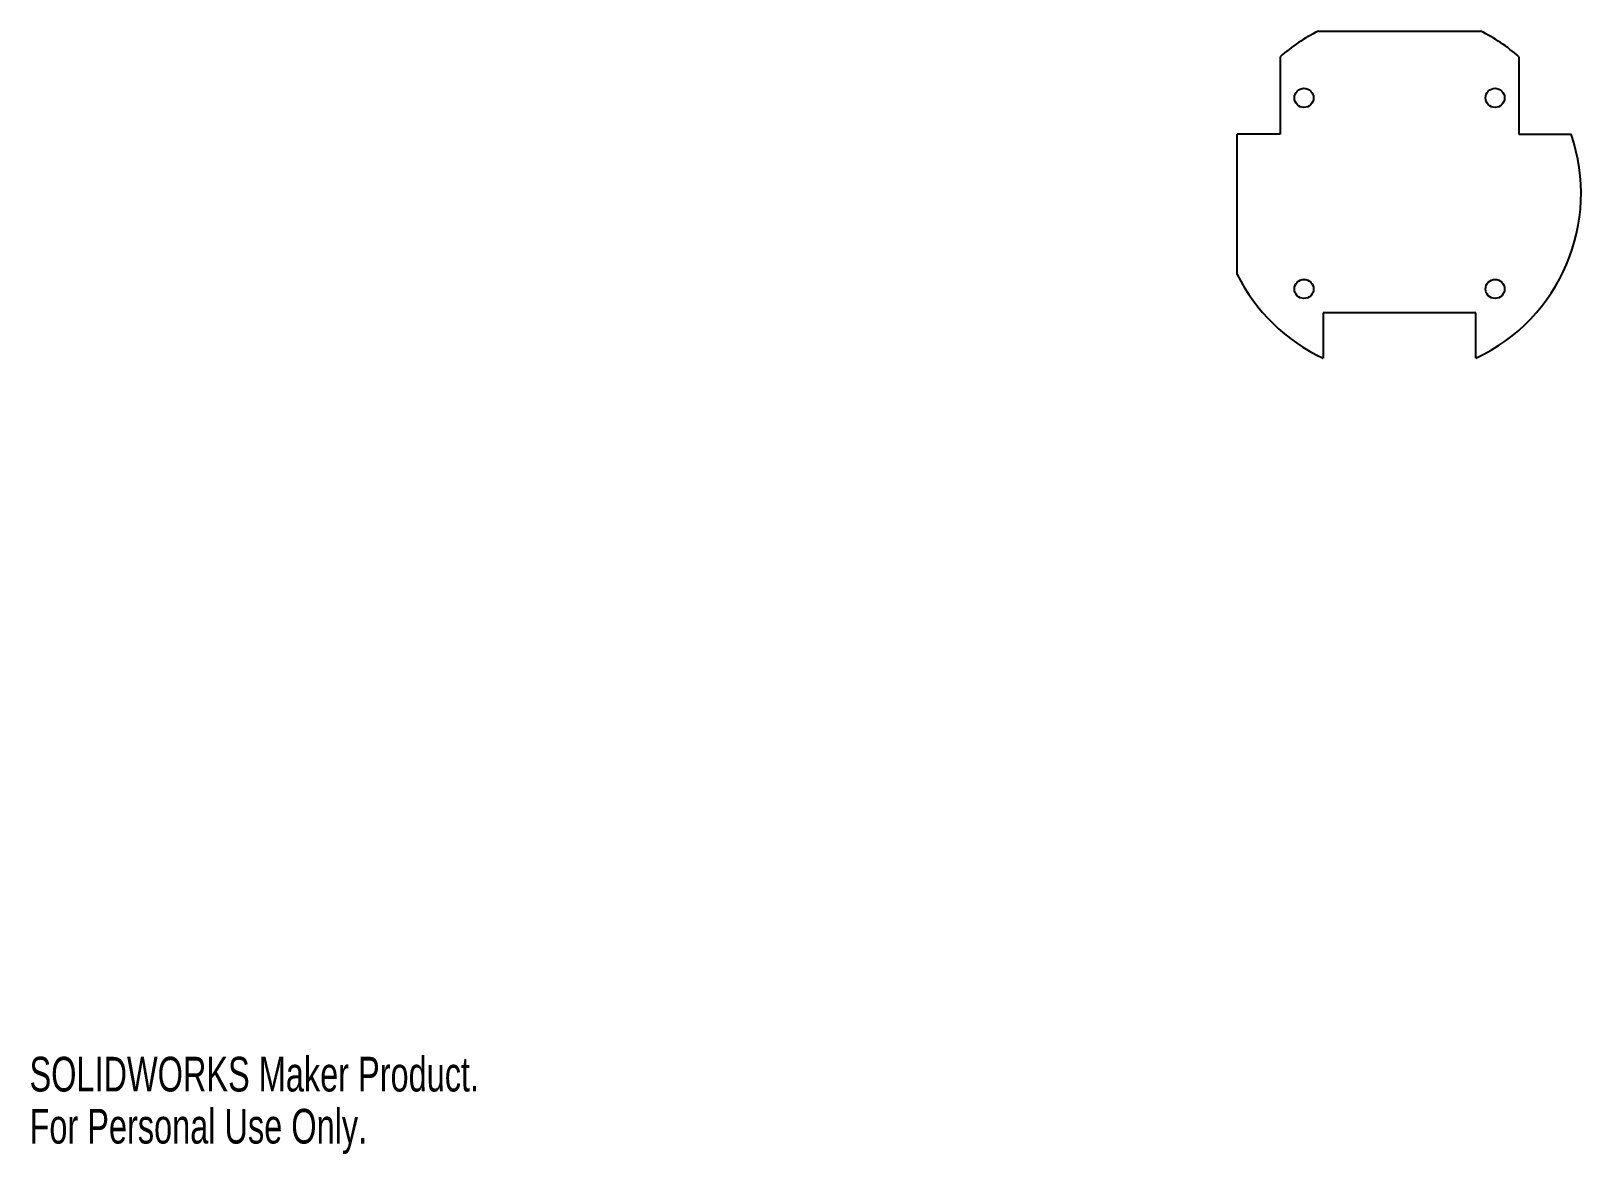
# Model space of a CAD drawing. Header units: millimetres. Extents: x 0 to 162, y 0 to 117.
import ezdxf

# ---------------------------------------------------------------- set-up
doc = ezdxf.new("R2010")
doc.units = ezdxf.units.MM
doc.styles.add('SLDTEXTSTYLE0', font='TXT', dxfattribs={"width": 0.7})

msp = doc.modelspace()

# ---------------------------------------------------------------- linework, layer by layer
at = {"color": 7, "linetype": 'Continuous', "lineweight": 25}
for p, q in [((134.92, 117.5), (151.89, 117.5)), ((130.91, 114.81), (130.91, 106.7)), ((155.91, 114.81), (155.91, 106.7)), ((126.41, 92.01), (126.41, 106.7)), ((130.91, 106.7), (126.41, 106.7)), ((155.91, 106.7), (161.37, 106.7)), ((151.41, 88), (135.41, 88)), ((135.41, 88), (135.41, 83.27)), ((151.41, 83.27), (151.41, 88))]:
    msp.add_line(p, q, dxfattribs=at)
for centre in [(133.41, 110.5), (153.41, 110.5), (133.41, 90.5), (153.41, 90.5)]:
    msp.add_circle(centre, 1, dxfattribs=at)
for start, end in [(116.5254, 131.1395), (48.8605, 63.4746), (294.9011, 19.0453), (206.5254, 245.0989)]:
    msp.add_arc((143.41, 100.5), 19, start, end, dxfattribs=at)

# ---------------------------------------------------------------- texts
at = {"color": 7, "linetype": 'Continuous', "char_height": 3.633, "attachment_point": 1, "style": 'SLDTEXTSTYLE0'}
for s, insert in [('SOLIDWORKS Maker Product.', (0, 10.13)), ('For Personal Use Only.', (0, 4.68))]:
    msp.add_mtext(s, dxfattribs=dict(at, insert=insert))

doc.saveas('drawing.dxf')
